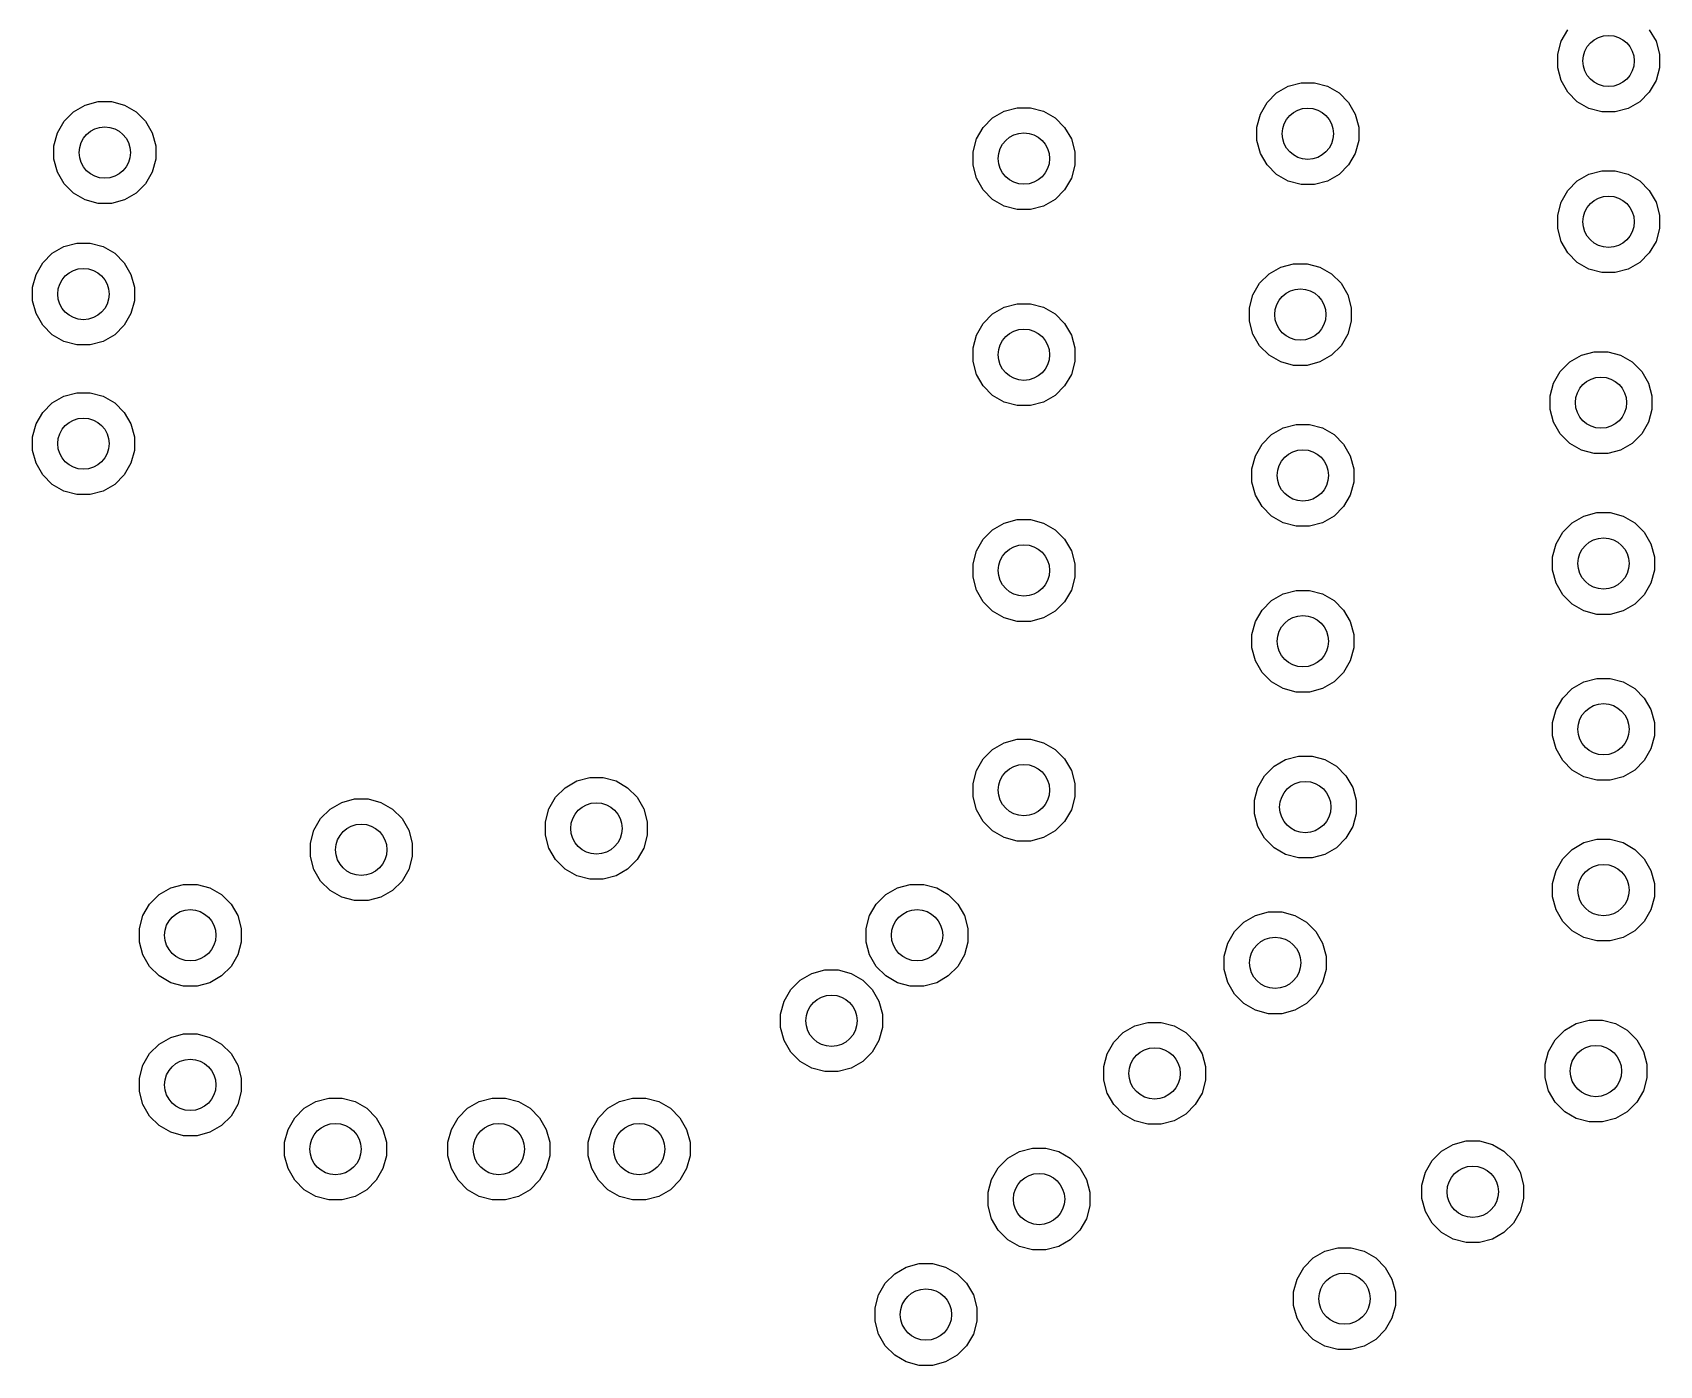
# Model space of a CAD drawing. Header units: inches. Extents: x 5.8 to 17.9, y -6.4 to -1.3.
# Drawn here: x 14.5686 to 14.9492, y -5.8089 to -5.4971 of the extents above; entities that cross this region are included whole.
import ezdxf

# ---------------------------------------------------------------- set-up
doc = ezdxf.new("R2010")
doc.units = ezdxf.units.IN
doc.header["$MEASUREMENT"] = 0
doc.layers.add('In2.Cu', color=33, linetype='CONTINUOUS', true_color=0xce7d2c)

msp = doc.modelspace()

# ---------------------------------------------------------------- linework, layer by layer
at = {"layer": 'In2.Cu', "linetype": 'CONTINUOUS'}
for p, q in [((14.92542, -5.50217), (14.92623, -5.49914)), ((14.92623, -5.49914), (14.9278, -5.49643)), ((14.94685, -5.49643), (14.94842, -5.49914)), ((14.94842, -5.49914), (14.94923, -5.50217)), ((14.92542, -5.50531), (14.92542, -5.50217)), ((14.94923, -5.50217), (14.94923, -5.50531)), ((14.92623, -5.50834), (14.92542, -5.50531)), ((14.94923, -5.50531), (14.94842, -5.50834)), ((14.85966, -5.51122), (14.86237, -5.50965)), ((14.86237, -5.50965), (14.8654, -5.50884)), ((14.8654, -5.50884), (14.86854, -5.50884)), ((14.86854, -5.50884), (14.87156, -5.50965)), ((14.87156, -5.50965), (14.87428, -5.51122)), ((14.9278, -5.51105), (14.92623, -5.50834)), ((14.94842, -5.50834), (14.94685, -5.51105)), ((14.57824, -5.51563), (14.58096, -5.51406)), ((14.58096, -5.51406), (14.58398, -5.51325)), ((14.58398, -5.51325), (14.58712, -5.51325)), ((14.58712, -5.51325), (14.59015, -5.51406)), ((14.59015, -5.51406), (14.59286, -5.51563)), ((14.85587, -5.51615), (14.85744, -5.51344)), ((14.85744, -5.51344), (14.85966, -5.51122)), ((14.87428, -5.51122), (14.8765, -5.51344)), ((14.8765, -5.51344), (14.87806, -5.51615)), ((14.93001, -5.51327), (14.9278, -5.51105)), ((14.93273, -5.51483), (14.93001, -5.51327)), ((14.94463, -5.51327), (14.94192, -5.51483)), ((14.94685, -5.51105), (14.94463, -5.51327)), ((14.57446, -5.52056), (14.57602, -5.51785)), ((14.57602, -5.51785), (14.57824, -5.51563)), ((14.59286, -5.51563), (14.59508, -5.51785)), ((14.59508, -5.51785), (14.59665, -5.52056)), ((14.79102, -5.51926), (14.79324, -5.51705)), ((14.79324, -5.51705), (14.79596, -5.51548)), ((14.79596, -5.51548), (14.79898, -5.51467)), ((14.79898, -5.51467), (14.80212, -5.51467)), ((14.80212, -5.51467), (14.80515, -5.51548)), ((14.80515, -5.51548), (14.80786, -5.51705)), ((14.80786, -5.51705), (14.81008, -5.51926)), ((14.85506, -5.51918), (14.85587, -5.51615)), ((14.87806, -5.51615), (14.87887, -5.51918)), ((14.93576, -5.51565), (14.93273, -5.51483)), ((14.93889, -5.51565), (14.93576, -5.51565)), ((14.94192, -5.51483), (14.93889, -5.51565)), ((14.57365, -5.52359), (14.57446, -5.52056)), ((14.59665, -5.52056), (14.59746, -5.52359)), ((14.78865, -5.52501), (14.78946, -5.52198)), ((14.78946, -5.52198), (14.79102, -5.51926)), ((14.81008, -5.51926), (14.81165, -5.52198)), ((14.81165, -5.52198), (14.81246, -5.52501)), ((14.85506, -5.52232), (14.85506, -5.51918)), ((14.87887, -5.51918), (14.87887, -5.52232)), ((14.57365, -5.52672), (14.57365, -5.52359)), ((14.59746, -5.52359), (14.59746, -5.52672)), ((14.78865, -5.52814), (14.78865, -5.52501)), ((14.81246, -5.52501), (14.81246, -5.52814)), ((14.85587, -5.52534), (14.85506, -5.52232)), ((14.85744, -5.52806), (14.85587, -5.52534)), ((14.87806, -5.52534), (14.8765, -5.52806)), ((14.87887, -5.52232), (14.87806, -5.52534)), ((14.57446, -5.52975), (14.57365, -5.52672)), ((14.57602, -5.53247), (14.57446, -5.52975)), ((14.59665, -5.52975), (14.59508, -5.53247)), ((14.59746, -5.52672), (14.59665, -5.52975)), ((14.78946, -5.53117), (14.78865, -5.52814)), ((14.81246, -5.52814), (14.81165, -5.53117)), ((14.85966, -5.53027), (14.85744, -5.52806)), ((14.8765, -5.52806), (14.87428, -5.53027)), ((14.93273, -5.53024), (14.93576, -5.52943)), ((14.93576, -5.52943), (14.93889, -5.52943)), ((14.93889, -5.52943), (14.94192, -5.53024)), ((14.57824, -5.53468), (14.57602, -5.53247)), ((14.59508, -5.53247), (14.59286, -5.53468)), ((14.79102, -5.53388), (14.78946, -5.53117)), ((14.81165, -5.53117), (14.81008, -5.53388)), ((14.86237, -5.53184), (14.85966, -5.53027)), ((14.8654, -5.53265), (14.86237, -5.53184)), ((14.86854, -5.53265), (14.8654, -5.53265)), ((14.87156, -5.53184), (14.86854, -5.53265)), ((14.87428, -5.53027), (14.87156, -5.53184)), ((14.9278, -5.53403), (14.93001, -5.53181)), ((14.93001, -5.53181), (14.93273, -5.53024)), ((14.94192, -5.53024), (14.94463, -5.53181)), ((14.94463, -5.53181), (14.94685, -5.53403)), ((14.58096, -5.53625), (14.57824, -5.53468)), ((14.58398, -5.53706), (14.58096, -5.53625)), ((14.58712, -5.53706), (14.58398, -5.53706)), ((14.59015, -5.53625), (14.58712, -5.53706)), ((14.59286, -5.53468), (14.59015, -5.53625)), ((14.79324, -5.5361), (14.79102, -5.53388)), ((14.79596, -5.53767), (14.79324, -5.5361)), ((14.80786, -5.5361), (14.80515, -5.53767)), ((14.81008, -5.53388), (14.80786, -5.5361)), ((14.92542, -5.53977), (14.92623, -5.53674)), ((14.92623, -5.53674), (14.9278, -5.53403)), ((14.94685, -5.53403), (14.94842, -5.53674)), ((14.94842, -5.53674), (14.94923, -5.53977)), ((14.79898, -5.53848), (14.79596, -5.53767)), ((14.80212, -5.53848), (14.79898, -5.53848)), ((14.80515, -5.53767), (14.80212, -5.53848)), ((14.92542, -5.54291), (14.92542, -5.53977)), ((14.94923, -5.53977), (14.94923, -5.54291)), ((14.92623, -5.54593), (14.92542, -5.54291)), ((14.94923, -5.54291), (14.94842, -5.54593)), ((14.57102, -5.55094), (14.57324, -5.54872)), ((14.57324, -5.54872), (14.57596, -5.54715)), ((14.57596, -5.54715), (14.57898, -5.54634)), ((14.57898, -5.54634), (14.58212, -5.54634)), ((14.58212, -5.54634), (14.58515, -5.54715)), ((14.58515, -5.54715), (14.58786, -5.54872)), ((14.58786, -5.54872), (14.59008, -5.55094)), ((14.9278, -5.54865), (14.92623, -5.54593)), ((14.93001, -5.55087), (14.9278, -5.54865)), ((14.94685, -5.54865), (14.94463, -5.55087)), ((14.94842, -5.54593), (14.94685, -5.54865)), ((14.56946, -5.55365), (14.57102, -5.55094)), ((14.59008, -5.55094), (14.59164, -5.55365)), ((14.85791, -5.55352), (14.86062, -5.55196)), ((14.86062, -5.55196), (14.86365, -5.55115)), ((14.86365, -5.55115), (14.86678, -5.55115)), ((14.86678, -5.55115), (14.86981, -5.55196)), ((14.86981, -5.55196), (14.87253, -5.55352)), ((14.93273, -5.55243), (14.93001, -5.55087)), ((14.93576, -5.55324), (14.93273, -5.55243)), ((14.94192, -5.55243), (14.93889, -5.55324)), ((14.94463, -5.55087), (14.94192, -5.55243)), ((14.56865, -5.55668), (14.56946, -5.55365)), ((14.59164, -5.55365), (14.59246, -5.55668)), ((14.85412, -5.55846), (14.85569, -5.55574)), ((14.85569, -5.55574), (14.85791, -5.55352)), ((14.87253, -5.55352), (14.87474, -5.55574)), ((14.87474, -5.55574), (14.87631, -5.55846)), ((14.93889, -5.55324), (14.93576, -5.55324)), ((14.56865, -5.55982), (14.56865, -5.55668)), ((14.56946, -5.56284), (14.56865, -5.55982)), ((14.59246, -5.55982), (14.59164, -5.56284)), ((14.59246, -5.55668), (14.59246, -5.55982)), ((14.85331, -5.56148), (14.85412, -5.55846)), ((14.87631, -5.55846), (14.87712, -5.56148)), ((14.57102, -5.56556), (14.56946, -5.56284)), ((14.59164, -5.56284), (14.59008, -5.56556)), ((14.79102, -5.56513), (14.79324, -5.56291)), ((14.79324, -5.56291), (14.79596, -5.56135)), ((14.79596, -5.56135), (14.79898, -5.56054)), ((14.79898, -5.56054), (14.80212, -5.56054)), ((14.80212, -5.56054), (14.80515, -5.56135)), ((14.80515, -5.56135), (14.80786, -5.56291)), ((14.80786, -5.56291), (14.81008, -5.56513)), ((14.85331, -5.56462), (14.85331, -5.56148)), ((14.87712, -5.56148), (14.87712, -5.56462)), ((14.57324, -5.56777), (14.57102, -5.56556)), ((14.57596, -5.56934), (14.57324, -5.56777)), ((14.58786, -5.56777), (14.58515, -5.56934)), ((14.59008, -5.56556), (14.58786, -5.56777)), ((14.78865, -5.57087), (14.78946, -5.56785)), ((14.78946, -5.56785), (14.79102, -5.56513)), ((14.81008, -5.56513), (14.81165, -5.56785)), ((14.81165, -5.56785), (14.81246, -5.57087)), ((14.85412, -5.56765), (14.85331, -5.56462)), ((14.85569, -5.57036), (14.85412, -5.56765)), ((14.87631, -5.56765), (14.87474, -5.57036)), ((14.87712, -5.56462), (14.87631, -5.56765)), ((14.57898, -5.57015), (14.57596, -5.56934)), ((14.58212, -5.57015), (14.57898, -5.57015)), ((14.58515, -5.56934), (14.58212, -5.57015)), ((14.78865, -5.57401), (14.78865, -5.57087)), ((14.81246, -5.57087), (14.81246, -5.57401)), ((14.85791, -5.57258), (14.85569, -5.57036)), ((14.87474, -5.57036), (14.87253, -5.57258)), ((14.78946, -5.57704), (14.78865, -5.57401)), ((14.81246, -5.57401), (14.81165, -5.57704)), ((14.86062, -5.57414), (14.85791, -5.57258)), ((14.86365, -5.57496), (14.86062, -5.57414)), ((14.86678, -5.57496), (14.86365, -5.57496)), ((14.86981, -5.57414), (14.86678, -5.57496)), ((14.87253, -5.57258), (14.86981, -5.57414)), ((14.92602, -5.57635), (14.92824, -5.57413)), ((14.92824, -5.57413), (14.93096, -5.57257)), ((14.93096, -5.57257), (14.93398, -5.57176)), ((14.93398, -5.57176), (14.93712, -5.57176)), ((14.93712, -5.57176), (14.94015, -5.57257)), ((14.94015, -5.57257), (14.94286, -5.57413)), ((14.94286, -5.57413), (14.94508, -5.57635)), ((14.79102, -5.57975), (14.78946, -5.57704)), ((14.81165, -5.57704), (14.81008, -5.57975)), ((14.92365, -5.58209), (14.92446, -5.57907)), ((14.92446, -5.57907), (14.92602, -5.57635)), ((14.94508, -5.57635), (14.94665, -5.57907)), ((14.94665, -5.57907), (14.94746, -5.58209)), ((14.57324, -5.58372), (14.57596, -5.58215)), ((14.57596, -5.58215), (14.57898, -5.58134)), ((14.57898, -5.58134), (14.58212, -5.58134)), ((14.58212, -5.58134), (14.58515, -5.58215)), ((14.58515, -5.58215), (14.58786, -5.58372)), ((14.79324, -5.58197), (14.79102, -5.57975)), ((14.79596, -5.58353), (14.79324, -5.58197)), ((14.80786, -5.58197), (14.80515, -5.58353)), ((14.81008, -5.57975), (14.80786, -5.58197)), ((14.92365, -5.58523), (14.92365, -5.58209)), ((14.94746, -5.58209), (14.94746, -5.58523)), ((14.56946, -5.58865), (14.57102, -5.58594)), ((14.57102, -5.58594), (14.57324, -5.58372)), ((14.58786, -5.58372), (14.59008, -5.58594)), ((14.59008, -5.58594), (14.59164, -5.58865)), ((14.79898, -5.58435), (14.79596, -5.58353)), ((14.80212, -5.58435), (14.79898, -5.58435)), ((14.80515, -5.58353), (14.80212, -5.58435)), ((14.92446, -5.58826), (14.92365, -5.58523)), ((14.94746, -5.58523), (14.94665, -5.58826)), ((14.56865, -5.59168), (14.56946, -5.58865)), ((14.59164, -5.58865), (14.59246, -5.59168)), ((14.8585, -5.59114), (14.86121, -5.58958)), ((14.86121, -5.58958), (14.86424, -5.58876)), ((14.86424, -5.58876), (14.86737, -5.58876)), ((14.86737, -5.58876), (14.8704, -5.58958)), ((14.8704, -5.58958), (14.87312, -5.59114)), ((14.92602, -5.59097), (14.92446, -5.58826)), ((14.94665, -5.58826), (14.94508, -5.59097)), ((14.56865, -5.59482), (14.56865, -5.59168)), ((14.59246, -5.59168), (14.59246, -5.59482)), ((14.85471, -5.59607), (14.85628, -5.59336)), ((14.85628, -5.59336), (14.8585, -5.59114)), ((14.87312, -5.59114), (14.87533, -5.59336)), ((14.87533, -5.59336), (14.8769, -5.59607)), ((14.92824, -5.59319), (14.92602, -5.59097)), ((14.93096, -5.59476), (14.92824, -5.59319)), ((14.94286, -5.59319), (14.94015, -5.59476)), ((14.94508, -5.59097), (14.94286, -5.59319)), ((14.56946, -5.59784), (14.56865, -5.59482)), ((14.57102, -5.60056), (14.56946, -5.59784)), ((14.59164, -5.59784), (14.59008, -5.60056)), ((14.59246, -5.59482), (14.59164, -5.59784)), ((14.8539, -5.5991), (14.85471, -5.59607)), ((14.8769, -5.59607), (14.87771, -5.5991)), ((14.93398, -5.59557), (14.93096, -5.59476)), ((14.93712, -5.59557), (14.93398, -5.59557)), ((14.94015, -5.59476), (14.93712, -5.59557)), ((14.57324, -5.60277), (14.57102, -5.60056)), ((14.59008, -5.60056), (14.58786, -5.60277)), ((14.8539, -5.60224), (14.8539, -5.5991)), ((14.87771, -5.5991), (14.87771, -5.60224)), ((14.57596, -5.60434), (14.57324, -5.60277)), ((14.57898, -5.60515), (14.57596, -5.60434)), ((14.58212, -5.60515), (14.57898, -5.60515)), ((14.58515, -5.60434), (14.58212, -5.60515)), ((14.58786, -5.60277), (14.58515, -5.60434)), ((14.85471, -5.60526), (14.8539, -5.60224)), ((14.85628, -5.60798), (14.85471, -5.60526)), ((14.8769, -5.60526), (14.87533, -5.60798)), ((14.87771, -5.60224), (14.8769, -5.60526)), ((14.8585, -5.6102), (14.85628, -5.60798)), ((14.87533, -5.60798), (14.87312, -5.6102)), ((14.93155, -5.61019), (14.93457, -5.60937)), ((14.93457, -5.60937), (14.93771, -5.60937)), ((14.93771, -5.60937), (14.94074, -5.61019)), ((14.79102, -5.6156), (14.79324, -5.61339)), ((14.79324, -5.61339), (14.79596, -5.61182)), ((14.79596, -5.61182), (14.79898, -5.61101)), ((14.79898, -5.61101), (14.80212, -5.61101)), ((14.80212, -5.61101), (14.80515, -5.61182)), ((14.80515, -5.61182), (14.80786, -5.61339)), ((14.80786, -5.61339), (14.81008, -5.6156)), ((14.86121, -5.61176), (14.8585, -5.6102)), ((14.86424, -5.61257), (14.86121, -5.61176)), ((14.86737, -5.61257), (14.86424, -5.61257)), ((14.8704, -5.61176), (14.86737, -5.61257)), ((14.87312, -5.6102), (14.8704, -5.61176)), ((14.92662, -5.61397), (14.92883, -5.61175)), ((14.92883, -5.61175), (14.93155, -5.61019)), ((14.94074, -5.61019), (14.94345, -5.61175)), ((14.94345, -5.61175), (14.94567, -5.61397)), ((14.78946, -5.61832), (14.79102, -5.6156)), ((14.81008, -5.6156), (14.81165, -5.61832)), ((14.92424, -5.61971), (14.92505, -5.61668)), ((14.92505, -5.61668), (14.92662, -5.61397)), ((14.94567, -5.61397), (14.94724, -5.61668)), ((14.94724, -5.61668), (14.94805, -5.61971)), ((14.78865, -5.62135), (14.78946, -5.61832)), ((14.81165, -5.61832), (14.81246, -5.62135)), ((14.92424, -5.62285), (14.92424, -5.61971)), ((14.94805, -5.61971), (14.94805, -5.62285)), ((14.78865, -5.62448), (14.78865, -5.62135)), ((14.78946, -5.62751), (14.78865, -5.62448)), ((14.81246, -5.62448), (14.81165, -5.62751)), ((14.81246, -5.62135), (14.81246, -5.62448)), ((14.92505, -5.62587), (14.92424, -5.62285)), ((14.94805, -5.62285), (14.94724, -5.62587)), ((14.79102, -5.63022), (14.78946, -5.62751)), ((14.81165, -5.62751), (14.81008, -5.63022)), ((14.8585, -5.62994), (14.86121, -5.62837)), ((14.86121, -5.62837), (14.86424, -5.62756)), ((14.86424, -5.62756), (14.86737, -5.62756)), ((14.86737, -5.62756), (14.8704, -5.62837)), ((14.8704, -5.62837), (14.87312, -5.62994)), ((14.92662, -5.62859), (14.92505, -5.62587)), ((14.92883, -5.63081), (14.92662, -5.62859)), ((14.94567, -5.62859), (14.94345, -5.63081)), ((14.94724, -5.62587), (14.94567, -5.62859)), ((14.79324, -5.63244), (14.79102, -5.63022)), ((14.79596, -5.63401), (14.79324, -5.63244)), ((14.80786, -5.63244), (14.80515, -5.63401)), ((14.81008, -5.63022), (14.80786, -5.63244)), ((14.85471, -5.63487), (14.85628, -5.63216)), ((14.85628, -5.63216), (14.8585, -5.62994)), ((14.87312, -5.62994), (14.87533, -5.63216)), ((14.87533, -5.63216), (14.8769, -5.63487)), ((14.93155, -5.63237), (14.92883, -5.63081)), ((14.93457, -5.63318), (14.93155, -5.63237)), ((14.94074, -5.63237), (14.93771, -5.63318)), ((14.94345, -5.63081), (14.94074, -5.63237)), ((14.79898, -5.63482), (14.79596, -5.63401)), ((14.80212, -5.63482), (14.79898, -5.63482)), ((14.80515, -5.63401), (14.80212, -5.63482)), ((14.8539, -5.6379), (14.85471, -5.63487)), ((14.8769, -5.63487), (14.87771, -5.6379)), ((14.93771, -5.63318), (14.93457, -5.63318)), ((14.8539, -5.64104), (14.8539, -5.6379)), ((14.87771, -5.6379), (14.87771, -5.64104)), ((14.85471, -5.64406), (14.8539, -5.64104)), ((14.87771, -5.64104), (14.8769, -5.64406)), ((14.85628, -5.64678), (14.85471, -5.64406)), ((14.8585, -5.649), (14.85628, -5.64678)), ((14.87533, -5.64678), (14.87312, -5.649)), ((14.8769, -5.64406), (14.87533, -5.64678)), ((14.86121, -5.65056), (14.8585, -5.649)), ((14.86424, -5.65137), (14.86121, -5.65056)), ((14.86737, -5.65137), (14.86424, -5.65137)), ((14.8704, -5.65056), (14.86737, -5.65137)), ((14.87312, -5.649), (14.8704, -5.65056)), ((14.92662, -5.65275), (14.92883, -5.65053)), ((14.92883, -5.65053), (14.93155, -5.64897)), ((14.93155, -5.64897), (14.93457, -5.64815)), ((14.93457, -5.64815), (14.93771, -5.64815)), ((14.93771, -5.64815), (14.94074, -5.64897)), ((14.94074, -5.64897), (14.94345, -5.65053)), ((14.94345, -5.65053), (14.94567, -5.65275)), ((14.92505, -5.65546), (14.92662, -5.65275)), ((14.94567, -5.65275), (14.94724, -5.65546)), ((14.92424, -5.65849), (14.92505, -5.65546)), ((14.92424, -5.66163), (14.92424, -5.65849)), ((14.94724, -5.65546), (14.94805, -5.65849)), ((14.94805, -5.65849), (14.94805, -5.66163)), ((14.79596, -5.6632), (14.79898, -5.66239)), ((14.79898, -5.66239), (14.80212, -5.66239)), ((14.80212, -5.66239), (14.80515, -5.6632)), ((14.92505, -5.66465), (14.92424, -5.66163)), ((14.94805, -5.66163), (14.94724, -5.66465)), ((14.79102, -5.66698), (14.79324, -5.66476)), ((14.79324, -5.66476), (14.79596, -5.6632)), ((14.80515, -5.6632), (14.80786, -5.66476)), ((14.80786, -5.66476), (14.81008, -5.66698)), ((14.86178, -5.66715), (14.86481, -5.66634)), ((14.86481, -5.66634), (14.86795, -5.66634)), ((14.86795, -5.66634), (14.87097, -5.66715)), ((14.92662, -5.66737), (14.92505, -5.66465)), ((14.94724, -5.66465), (14.94567, -5.66737)), ((14.78865, -5.67272), (14.78946, -5.6697)), ((14.78946, -5.6697), (14.79102, -5.66698)), ((14.81008, -5.66698), (14.81165, -5.6697)), ((14.81165, -5.6697), (14.81246, -5.67272)), ((14.85685, -5.67094), (14.85907, -5.66872)), ((14.85907, -5.66872), (14.86178, -5.66715)), ((14.87097, -5.66715), (14.87369, -5.66872)), ((14.87369, -5.66872), (14.8759, -5.67094)), ((14.92883, -5.66959), (14.92662, -5.66737)), ((14.93155, -5.67115), (14.92883, -5.66959)), ((14.94345, -5.66959), (14.94074, -5.67115)), ((14.94567, -5.66737), (14.94345, -5.66959)), ((14.69102, -5.67594), (14.69324, -5.67372)), ((14.69324, -5.67372), (14.69596, -5.67215)), ((14.69596, -5.67215), (14.69898, -5.67134)), ((14.69898, -5.67134), (14.70212, -5.67134)), ((14.70212, -5.67134), (14.70515, -5.67215)), ((14.70515, -5.67215), (14.70786, -5.67372)), ((14.70786, -5.67372), (14.71008, -5.67594)), ((14.78865, -5.67586), (14.78865, -5.67272)), ((14.81246, -5.67272), (14.81246, -5.67586)), ((14.85447, -5.67668), (14.85528, -5.67365)), ((14.85528, -5.67365), (14.85685, -5.67094)), ((14.8759, -5.67094), (14.87747, -5.67365)), ((14.87747, -5.67365), (14.87828, -5.67668)), ((14.93457, -5.67196), (14.93155, -5.67115)), ((14.93771, -5.67196), (14.93457, -5.67196)), ((14.94074, -5.67115), (14.93771, -5.67196)), ((14.63824, -5.67872), (14.64096, -5.67715)), ((14.64096, -5.67715), (14.64398, -5.67634)), ((14.64398, -5.67634), (14.64712, -5.67634)), ((14.64712, -5.67634), (14.65015, -5.67715)), ((14.65015, -5.67715), (14.65286, -5.67872)), ((14.68946, -5.67865), (14.69102, -5.67594)), ((14.71008, -5.67594), (14.71164, -5.67865)), ((14.78946, -5.67889), (14.78865, -5.67586)), ((14.81246, -5.67586), (14.81165, -5.67889)), ((14.85447, -5.67982), (14.85447, -5.67668)), ((14.87828, -5.67668), (14.87828, -5.67982)), ((14.63446, -5.68365), (14.63602, -5.68094)), ((14.63602, -5.68094), (14.63824, -5.67872)), ((14.65286, -5.67872), (14.65508, -5.68094)), ((14.65508, -5.68094), (14.65664, -5.68365)), ((14.68865, -5.68168), (14.68946, -5.67865)), ((14.68865, -5.68482), (14.68865, -5.68168)), ((14.71164, -5.67865), (14.71246, -5.68168)), ((14.71246, -5.68168), (14.71246, -5.68482)), ((14.79102, -5.6816), (14.78946, -5.67889)), ((14.79324, -5.68382), (14.79102, -5.6816)), ((14.81008, -5.6816), (14.80786, -5.68382)), ((14.81165, -5.67889), (14.81008, -5.6816)), ((14.85528, -5.68284), (14.85447, -5.67982)), ((14.87828, -5.67982), (14.87747, -5.68284)), ((14.63365, -5.68668), (14.63446, -5.68365)), ((14.65664, -5.68365), (14.65746, -5.68668)), ((14.68946, -5.68784), (14.68865, -5.68482)), ((14.71246, -5.68482), (14.71164, -5.68784)), ((14.79596, -5.68539), (14.79324, -5.68382)), ((14.79898, -5.6862), (14.79596, -5.68539)), ((14.80515, -5.68539), (14.80212, -5.6862)), ((14.80786, -5.68382), (14.80515, -5.68539)), ((14.85685, -5.68556), (14.85528, -5.68284)), ((14.85907, -5.68777), (14.85685, -5.68556)), ((14.8759, -5.68556), (14.87369, -5.68777)), ((14.87747, -5.68284), (14.8759, -5.68556)), ((14.93155, -5.68658), (14.93457, -5.68577)), ((14.93457, -5.68577), (14.93771, -5.68577)), ((14.93771, -5.68577), (14.94074, -5.68658)), ((14.63365, -5.68982), (14.63365, -5.68668)), ((14.65746, -5.68668), (14.65746, -5.68982)), ((14.69102, -5.69056), (14.68946, -5.68784)), ((14.71164, -5.68784), (14.71008, -5.69056)), ((14.80212, -5.6862), (14.79898, -5.6862)), ((14.86178, -5.68934), (14.85907, -5.68777)), ((14.86481, -5.69015), (14.86178, -5.68934)), ((14.87097, -5.68934), (14.86795, -5.69015)), ((14.87369, -5.68777), (14.87097, -5.68934)), ((14.92662, -5.69037), (14.92883, -5.68815)), ((14.92883, -5.68815), (14.93155, -5.68658)), ((14.94074, -5.68658), (14.94345, -5.68815)), ((14.94345, -5.68815), (14.94567, -5.69037)), ((14.63446, -5.69284), (14.63365, -5.68982)), ((14.63602, -5.69556), (14.63446, -5.69284)), ((14.65664, -5.69284), (14.65508, -5.69556)), ((14.65746, -5.68982), (14.65664, -5.69284)), ((14.69324, -5.69277), (14.69102, -5.69056)), ((14.69596, -5.69434), (14.69324, -5.69277)), ((14.70786, -5.69277), (14.70515, -5.69434)), ((14.71008, -5.69056), (14.70786, -5.69277)), ((14.86795, -5.69015), (14.86481, -5.69015)), ((14.92424, -5.69611), (14.92505, -5.69308)), ((14.92505, -5.69308), (14.92662, -5.69037)), ((14.94567, -5.69037), (14.94724, -5.69308)), ((14.94724, -5.69308), (14.94805, -5.69611)), ((14.59824, -5.69872), (14.60096, -5.69715)), ((14.60096, -5.69715), (14.60398, -5.69634)), ((14.60398, -5.69634), (14.60712, -5.69634)), ((14.60712, -5.69634), (14.61015, -5.69715)), ((14.61015, -5.69715), (14.61286, -5.69872)), ((14.63824, -5.69777), (14.63602, -5.69556)), ((14.65508, -5.69556), (14.65286, -5.69777)), ((14.69898, -5.69515), (14.69596, -5.69434)), ((14.70212, -5.69515), (14.69898, -5.69515)), ((14.70515, -5.69434), (14.70212, -5.69515)), ((14.76824, -5.69872), (14.77096, -5.69715)), ((14.77096, -5.69715), (14.77398, -5.69634)), ((14.77398, -5.69634), (14.77712, -5.69634)), ((14.77712, -5.69634), (14.78015, -5.69715)), ((14.78015, -5.69715), (14.78286, -5.69872)), ((14.92424, -5.69924), (14.92424, -5.69611)), ((14.94805, -5.69611), (14.94805, -5.69924)), ((14.59446, -5.70365), (14.59602, -5.70094)), ((14.59602, -5.70094), (14.59824, -5.69872)), ((14.61286, -5.69872), (14.61508, -5.70094)), ((14.61508, -5.70094), (14.61665, -5.70365)), ((14.64096, -5.69934), (14.63824, -5.69777)), ((14.64398, -5.70015), (14.64096, -5.69934)), ((14.64712, -5.70015), (14.64398, -5.70015)), ((14.65015, -5.69934), (14.64712, -5.70015)), ((14.65286, -5.69777), (14.65015, -5.69934)), ((14.76446, -5.70365), (14.76602, -5.70094)), ((14.76602, -5.70094), (14.76824, -5.69872)), ((14.78286, -5.69872), (14.78508, -5.70094)), ((14.78508, -5.70094), (14.78665, -5.70365)), ((14.92505, -5.70227), (14.92424, -5.69924)), ((14.94805, -5.69924), (14.94724, -5.70227)), ((14.59365, -5.70668), (14.59446, -5.70365)), ((14.61665, -5.70365), (14.61746, -5.70668)), ((14.76365, -5.70668), (14.76446, -5.70365)), ((14.78665, -5.70365), (14.78746, -5.70668)), ((14.85202, -5.70516), (14.85474, -5.70359)), ((14.85474, -5.70359), (14.85776, -5.70278)), ((14.85776, -5.70278), (14.8609, -5.70278)), ((14.8609, -5.70278), (14.86393, -5.70359)), ((14.86393, -5.70359), (14.86664, -5.70516)), ((14.92662, -5.70499), (14.92505, -5.70227)), ((14.94724, -5.70227), (14.94567, -5.70499)), ((14.59365, -5.70982), (14.59365, -5.70668)), ((14.61746, -5.70668), (14.61746, -5.70982)), ((14.76365, -5.70982), (14.76365, -5.70668)), ((14.78746, -5.70668), (14.78746, -5.70982)), ((14.84824, -5.71009), (14.8498, -5.70738)), ((14.8498, -5.70738), (14.85202, -5.70516)), ((14.86664, -5.70516), (14.86886, -5.70738)), ((14.86886, -5.70738), (14.87042, -5.71009)), ((14.92883, -5.7072), (14.92662, -5.70499)), ((14.93155, -5.70877), (14.92883, -5.7072)), ((14.94345, -5.7072), (14.94074, -5.70877)), ((14.94567, -5.70499), (14.94345, -5.7072)), ((14.59446, -5.71284), (14.59365, -5.70982)), ((14.61746, -5.70982), (14.61665, -5.71284)), ((14.76446, -5.71284), (14.76365, -5.70982)), ((14.78746, -5.70982), (14.78665, -5.71284)), ((14.84743, -5.71312), (14.84824, -5.71009)), ((14.87042, -5.71009), (14.87124, -5.71312)), ((14.93457, -5.70958), (14.93155, -5.70877)), ((14.93771, -5.70958), (14.93457, -5.70958)), ((14.94074, -5.70877), (14.93771, -5.70958)), ((14.59602, -5.71556), (14.59446, -5.71284)), ((14.59824, -5.71777), (14.59602, -5.71556)), ((14.61508, -5.71556), (14.61286, -5.71777)), ((14.61665, -5.71284), (14.61508, -5.71556)), ((14.76602, -5.71556), (14.76446, -5.71284)), ((14.76824, -5.71777), (14.76602, -5.71556)), ((14.78508, -5.71556), (14.78286, -5.71777)), ((14.78665, -5.71284), (14.78508, -5.71556)), ((14.84743, -5.71625), (14.84743, -5.71312)), ((14.84824, -5.71928), (14.84743, -5.71625)), ((14.87124, -5.71625), (14.87042, -5.71928)), ((14.87124, -5.71312), (14.87124, -5.71625)), ((14.60096, -5.71934), (14.59824, -5.71777)), ((14.60398, -5.72015), (14.60096, -5.71934)), ((14.61015, -5.71934), (14.60712, -5.72015)), ((14.61286, -5.71777), (14.61015, -5.71934)), ((14.74602, -5.72094), (14.74824, -5.71872)), ((14.74824, -5.71872), (14.75096, -5.71715)), ((14.75096, -5.71715), (14.75398, -5.71634)), ((14.75398, -5.71634), (14.75712, -5.71634)), ((14.75712, -5.71634), (14.76015, -5.71715)), ((14.76015, -5.71715), (14.76286, -5.71872)), ((14.76286, -5.71872), (14.76508, -5.72094)), ((14.77096, -5.71934), (14.76824, -5.71777)), ((14.77398, -5.72015), (14.77096, -5.71934)), ((14.78015, -5.71934), (14.77712, -5.72015)), ((14.78286, -5.71777), (14.78015, -5.71934)), ((14.8498, -5.72199), (14.84824, -5.71928)), ((14.87042, -5.71928), (14.86886, -5.72199)), ((14.60712, -5.72015), (14.60398, -5.72015)), ((14.74365, -5.72668), (14.74446, -5.72365)), ((14.74446, -5.72365), (14.74602, -5.72094)), ((14.76508, -5.72094), (14.76665, -5.72365)), ((14.76665, -5.72365), (14.76746, -5.72668)), ((14.77712, -5.72015), (14.77398, -5.72015)), ((14.85202, -5.72421), (14.8498, -5.72199)), ((14.86886, -5.72199), (14.86664, -5.72421)), ((14.74365, -5.72982), (14.74365, -5.72668)), ((14.76746, -5.72668), (14.76746, -5.72982)), ((14.85474, -5.72578), (14.85202, -5.72421)), ((14.85776, -5.72659), (14.85474, -5.72578)), ((14.8609, -5.72659), (14.85776, -5.72659)), ((14.86393, -5.72578), (14.8609, -5.72659)), ((14.86664, -5.72421), (14.86393, -5.72578)), ((14.60096, -5.73215), (14.60398, -5.73134)), ((14.60398, -5.73134), (14.60712, -5.73134)), ((14.60712, -5.73134), (14.61015, -5.73215)), ((14.74446, -5.73284), (14.74365, -5.72982)), ((14.76746, -5.72982), (14.76665, -5.73284)), ((14.8216, -5.73324), (14.82381, -5.73102)), ((14.82381, -5.73102), (14.82653, -5.72946)), ((14.82653, -5.72946), (14.82955, -5.72865)), ((14.82955, -5.72865), (14.83269, -5.72865)), ((14.83269, -5.72865), (14.83572, -5.72946)), ((14.83572, -5.72946), (14.83843, -5.73102)), ((14.83843, -5.73102), (14.84065, -5.73324)), ((14.92484, -5.73269), (14.92706, -5.73047)), ((14.92706, -5.73047), (14.92977, -5.72891)), ((14.92977, -5.72891), (14.9328, -5.72809)), ((14.9328, -5.72809), (14.93594, -5.72809)), ((14.93594, -5.72809), (14.93897, -5.72891)), ((14.93897, -5.72891), (14.94168, -5.73047)), ((14.94168, -5.73047), (14.9439, -5.73269)), ((14.59602, -5.73594), (14.59824, -5.73372)), ((14.59824, -5.73372), (14.60096, -5.73215)), ((14.61015, -5.73215), (14.61286, -5.73372)), ((14.61286, -5.73372), (14.61508, -5.73594)), ((14.74602, -5.73556), (14.74446, -5.73284)), ((14.76665, -5.73284), (14.76508, -5.73556)), ((14.82003, -5.73596), (14.8216, -5.73324)), ((14.84065, -5.73324), (14.84222, -5.73596)), ((14.92328, -5.7354), (14.92484, -5.73269)), ((14.9439, -5.73269), (14.94546, -5.7354)), ((14.59365, -5.74168), (14.59446, -5.73865)), ((14.59446, -5.73865), (14.59602, -5.73594)), ((14.61508, -5.73594), (14.61665, -5.73865)), ((14.61665, -5.73865), (14.61746, -5.74168)), ((14.74824, -5.73777), (14.74602, -5.73556)), ((14.75096, -5.73934), (14.74824, -5.73777)), ((14.76286, -5.73777), (14.76015, -5.73934)), ((14.76508, -5.73556), (14.76286, -5.73777)), ((14.81922, -5.73898), (14.82003, -5.73596)), ((14.81922, -5.74212), (14.81922, -5.73898)), ((14.84222, -5.73596), (14.84303, -5.73898)), ((14.84303, -5.73898), (14.84303, -5.74212)), ((14.92246, -5.73843), (14.92328, -5.7354)), ((14.92246, -5.74157), (14.92246, -5.73843)), ((14.94546, -5.7354), (14.94628, -5.73843)), ((14.94628, -5.73843), (14.94628, -5.74157)), ((14.59365, -5.74482), (14.59365, -5.74168)), ((14.61746, -5.74168), (14.61746, -5.74482)), ((14.75398, -5.74015), (14.75096, -5.73934)), ((14.75712, -5.74015), (14.75398, -5.74015)), ((14.76015, -5.73934), (14.75712, -5.74015)), ((14.82003, -5.74515), (14.81922, -5.74212)), ((14.84303, -5.74212), (14.84222, -5.74515)), ((14.92328, -5.7446), (14.92246, -5.74157)), ((14.94628, -5.74157), (14.94546, -5.7446)), ((14.59446, -5.74784), (14.59365, -5.74482)), ((14.61746, -5.74482), (14.61665, -5.74784)), ((14.63491, -5.74715), (14.63794, -5.74634)), ((14.63794, -5.74634), (14.64108, -5.74634)), ((14.64108, -5.74634), (14.6441, -5.74715)), ((14.67312, -5.74715), (14.67615, -5.74634)), ((14.67615, -5.74634), (14.67928, -5.74634)), ((14.67928, -5.74634), (14.68231, -5.74715)), ((14.70596, -5.74715), (14.70898, -5.74634)), ((14.70898, -5.74634), (14.71212, -5.74634)), ((14.71212, -5.74634), (14.71515, -5.74715)), ((14.8216, -5.74786), (14.82003, -5.74515)), ((14.84222, -5.74515), (14.84065, -5.74786)), ((14.92484, -5.74731), (14.92328, -5.7446)), ((14.94546, -5.7446), (14.9439, -5.74731)), ((14.59602, -5.75056), (14.59446, -5.74784)), ((14.59824, -5.75277), (14.59602, -5.75056)), ((14.61508, -5.75056), (14.61286, -5.75277)), ((14.61665, -5.74784), (14.61508, -5.75056)), ((14.62998, -5.75094), (14.6322, -5.74872)), ((14.6322, -5.74872), (14.63491, -5.74715)), ((14.6441, -5.74715), (14.64682, -5.74872)), ((14.64682, -5.74872), (14.64903, -5.75094)), ((14.66819, -5.75094), (14.67041, -5.74872)), ((14.67041, -5.74872), (14.67312, -5.74715)), ((14.68231, -5.74715), (14.68503, -5.74872)), ((14.68503, -5.74872), (14.68724, -5.75094)), ((14.70102, -5.75094), (14.70324, -5.74872)), ((14.70324, -5.74872), (14.70596, -5.74715)), ((14.71515, -5.74715), (14.71786, -5.74872)), ((14.71786, -5.74872), (14.72008, -5.75094)), ((14.82381, -5.75008), (14.8216, -5.74786)), ((14.82653, -5.75164), (14.82381, -5.75008)), ((14.83843, -5.75008), (14.83572, -5.75164)), ((14.84065, -5.74786), (14.83843, -5.75008)), ((14.92706, -5.74953), (14.92484, -5.74731)), ((14.92977, -5.75109), (14.92706, -5.74953)), ((14.94168, -5.74953), (14.93897, -5.75109)), ((14.9439, -5.74731), (14.94168, -5.74953)), ((14.60096, -5.75434), (14.59824, -5.75277)), ((14.60398, -5.75515), (14.60096, -5.75434)), ((14.61015, -5.75434), (14.60712, -5.75515)), ((14.61286, -5.75277), (14.61015, -5.75434)), ((14.6276, -5.75668), (14.62841, -5.75365)), ((14.62841, -5.75365), (14.62998, -5.75094)), ((14.64903, -5.75094), (14.6506, -5.75365)), ((14.6506, -5.75365), (14.65141, -5.75668)), ((14.66581, -5.75668), (14.66662, -5.75365)), ((14.66662, -5.75365), (14.66819, -5.75094)), ((14.68724, -5.75094), (14.68881, -5.75365)), ((14.68881, -5.75365), (14.68962, -5.75668)), ((14.69865, -5.75668), (14.69946, -5.75365)), ((14.69946, -5.75365), (14.70102, -5.75094)), ((14.72008, -5.75094), (14.72165, -5.75365)), ((14.72165, -5.75365), (14.72246, -5.75668)), ((14.82955, -5.75246), (14.82653, -5.75164)), ((14.83269, -5.75246), (14.82955, -5.75246)), ((14.83572, -5.75164), (14.83269, -5.75246)), ((14.9328, -5.75191), (14.92977, -5.75109)), ((14.93594, -5.75191), (14.9328, -5.75191)), ((14.93897, -5.75109), (14.93594, -5.75191)), ((14.60712, -5.75515), (14.60398, -5.75515)), ((14.6276, -5.75982), (14.6276, -5.75668)), ((14.65141, -5.75668), (14.65141, -5.75982)), ((14.66581, -5.75982), (14.66581, -5.75668)), ((14.68962, -5.75668), (14.68962, -5.75982)), ((14.69865, -5.75982), (14.69865, -5.75668)), ((14.72246, -5.75668), (14.72246, -5.75982)), ((14.7995, -5.75885), (14.80253, -5.75804)), ((14.80253, -5.75804), (14.80566, -5.75804)), ((14.80566, -5.75804), (14.80869, -5.75885)), ((14.89824, -5.75872), (14.90096, -5.75715)), ((14.90096, -5.75715), (14.90398, -5.75634)), ((14.90398, -5.75634), (14.90712, -5.75634)), ((14.90712, -5.75634), (14.91015, -5.75715)), ((14.91015, -5.75715), (14.91286, -5.75872)), ((14.62841, -5.76284), (14.6276, -5.75982)), ((14.65141, -5.75982), (14.6506, -5.76284)), ((14.66662, -5.76284), (14.66581, -5.75982)), ((14.68962, -5.75982), (14.68881, -5.76284)), ((14.69946, -5.76284), (14.69865, -5.75982)), ((14.72246, -5.75982), (14.72165, -5.76284)), ((14.79457, -5.76263), (14.79678, -5.76041)), ((14.79678, -5.76041), (14.7995, -5.75885)), ((14.80869, -5.75885), (14.8114, -5.76041)), ((14.8114, -5.76041), (14.81362, -5.76263)), ((14.89446, -5.76365), (14.89602, -5.76094)), ((14.89602, -5.76094), (14.89824, -5.75872)), ((14.91286, -5.75872), (14.91508, -5.76094)), ((14.91508, -5.76094), (14.91664, -5.76365)), ((14.62998, -5.76556), (14.62841, -5.76284)), ((14.6322, -5.76777), (14.62998, -5.76556)), ((14.64903, -5.76556), (14.64682, -5.76777)), ((14.6506, -5.76284), (14.64903, -5.76556)), ((14.66819, -5.76556), (14.66662, -5.76284)), ((14.67041, -5.76777), (14.66819, -5.76556)), ((14.68724, -5.76556), (14.68503, -5.76777)), ((14.68881, -5.76284), (14.68724, -5.76556)), ((14.70102, -5.76556), (14.69946, -5.76284)), ((14.70324, -5.76777), (14.70102, -5.76556)), ((14.72008, -5.76556), (14.71786, -5.76777)), ((14.72165, -5.76284), (14.72008, -5.76556)), ((14.79219, -5.76837), (14.793, -5.76535)), ((14.793, -5.76535), (14.79457, -5.76263)), ((14.81362, -5.76263), (14.81519, -5.76535)), ((14.81519, -5.76535), (14.816, -5.76837)), ((14.89365, -5.76668), (14.89446, -5.76365)), ((14.91664, -5.76365), (14.91746, -5.76668)), ((14.63491, -5.76934), (14.6322, -5.76777)), ((14.63794, -5.77015), (14.63491, -5.76934)), ((14.6441, -5.76934), (14.64108, -5.77015)), ((14.64682, -5.76777), (14.6441, -5.76934)), ((14.67312, -5.76934), (14.67041, -5.76777)), ((14.67615, -5.77015), (14.67312, -5.76934)), ((14.68231, -5.76934), (14.67928, -5.77015)), ((14.68503, -5.76777), (14.68231, -5.76934)), ((14.70596, -5.76934), (14.70324, -5.76777)), ((14.70898, -5.77015), (14.70596, -5.76934)), ((14.71515, -5.76934), (14.71212, -5.77015)), ((14.71786, -5.76777), (14.71515, -5.76934)), ((14.79219, -5.77151), (14.79219, -5.76837)), ((14.816, -5.76837), (14.816, -5.77151)), ((14.89365, -5.76982), (14.89365, -5.76668)), ((14.91746, -5.76668), (14.91746, -5.76982)), ((14.64108, -5.77015), (14.63794, -5.77015)), ((14.67928, -5.77015), (14.67615, -5.77015)), ((14.71212, -5.77015), (14.70898, -5.77015)), ((14.793, -5.77454), (14.79219, -5.77151)), ((14.816, -5.77151), (14.81519, -5.77454)), ((14.89446, -5.77284), (14.89365, -5.76982)), ((14.89602, -5.77556), (14.89446, -5.77284)), ((14.91664, -5.77284), (14.91508, -5.77556)), ((14.91746, -5.76982), (14.91664, -5.77284)), ((14.79457, -5.77725), (14.793, -5.77454)), ((14.81519, -5.77454), (14.81362, -5.77725)), ((14.89824, -5.77777), (14.89602, -5.77556)), ((14.91508, -5.77556), (14.91286, -5.77777)), ((14.79678, -5.77947), (14.79457, -5.77725)), ((14.7995, -5.78103), (14.79678, -5.77947)), ((14.80253, -5.78185), (14.7995, -5.78103)), ((14.80869, -5.78103), (14.80566, -5.78185)), ((14.8114, -5.77947), (14.80869, -5.78103)), ((14.81362, -5.77725), (14.8114, -5.77947)), ((14.90096, -5.77934), (14.89824, -5.77777)), ((14.90398, -5.78015), (14.90096, -5.77934)), ((14.90712, -5.78015), (14.90398, -5.78015)), ((14.91015, -5.77934), (14.90712, -5.78015)), ((14.91286, -5.77777), (14.91015, -5.77934)), ((14.80566, -5.78185), (14.80253, -5.78185)), ((14.86602, -5.78594), (14.86824, -5.78372)), ((14.86824, -5.78372), (14.87096, -5.78215)), ((14.87096, -5.78215), (14.87398, -5.78134)), ((14.87398, -5.78134), (14.87712, -5.78134)), ((14.87712, -5.78134), (14.88015, -5.78215)), ((14.88015, -5.78215), (14.88286, -5.78372)), ((14.88286, -5.78372), (14.88508, -5.78594)), ((14.76811, -5.78966), (14.77033, -5.78744)), ((14.77033, -5.78744), (14.77304, -5.78587)), ((14.77304, -5.78587), (14.77607, -5.78506)), ((14.77607, -5.78506), (14.77921, -5.78506)), ((14.77921, -5.78506), (14.78223, -5.78587)), ((14.78223, -5.78587), (14.78495, -5.78744)), ((14.78495, -5.78744), (14.78716, -5.78966)), ((14.86446, -5.78865), (14.86602, -5.78594)), ((14.88508, -5.78594), (14.88664, -5.78865)), ((14.76573, -5.7954), (14.76654, -5.79237)), ((14.76654, -5.79237), (14.76811, -5.78966)), ((14.78716, -5.78966), (14.78873, -5.79237)), ((14.78873, -5.79237), (14.78954, -5.7954)), ((14.86365, -5.79168), (14.86446, -5.78865)), ((14.86365, -5.79482), (14.86365, -5.79168)), ((14.88664, -5.78865), (14.88746, -5.79168)), ((14.88746, -5.79168), (14.88746, -5.79482)), ((14.76573, -5.79854), (14.76573, -5.7954)), ((14.78954, -5.7954), (14.78954, -5.79854)), ((14.86446, -5.79784), (14.86365, -5.79482)), ((14.88746, -5.79482), (14.88664, -5.79784)), ((14.76654, -5.80156), (14.76573, -5.79854)), ((14.78954, -5.79854), (14.78873, -5.80156)), ((14.86602, -5.80056), (14.86446, -5.79784)), ((14.88664, -5.79784), (14.88508, -5.80056)), ((14.76811, -5.80428), (14.76654, -5.80156)), ((14.78873, -5.80156), (14.78716, -5.80428)), ((14.86824, -5.80277), (14.86602, -5.80056)), ((14.87096, -5.80434), (14.86824, -5.80277)), ((14.88286, -5.80277), (14.88015, -5.80434)), ((14.88508, -5.80056), (14.88286, -5.80277)), ((14.77033, -5.80649), (14.76811, -5.80428)), ((14.77304, -5.80806), (14.77033, -5.80649)), ((14.78495, -5.80649), (14.78223, -5.80806)), ((14.78716, -5.80428), (14.78495, -5.80649)), ((14.87398, -5.80515), (14.87096, -5.80434)), ((14.87712, -5.80515), (14.87398, -5.80515)), ((14.88015, -5.80434), (14.87712, -5.80515)), ((14.77607, -5.80887), (14.77304, -5.80806)), ((14.77921, -5.80887), (14.77607, -5.80887)), ((14.78223, -5.80806), (14.77921, -5.80887))]:
    msp.add_line(p, q, dxfattribs=at)
at = {"layer": 'In2.Cu'}
for centre in [(14.93732, -5.50374), (14.86697, -5.52075), (14.58555, -5.52516), (14.80055, -5.52657), (14.93732, -5.54134), (14.58055, -5.55825), (14.86522, -5.56305), (14.80055, -5.57244), (14.93555, -5.58366), (14.58055, -5.59325), (14.86581, -5.60067), (14.80055, -5.62291), (14.93614, -5.62128), (14.86581, -5.63947), (14.93614, -5.66006), (14.80055, -5.67429), (14.86638, -5.67825), (14.70055, -5.68325), (14.64555, -5.68825), (14.93614, -5.69768), (14.60555, -5.70825), (14.77555, -5.70825), (14.85933, -5.71469), (14.75555, -5.72825), (14.83112, -5.74055), (14.93437, -5.74), (14.60555, -5.74325), (14.63951, -5.75825), (14.67772, -5.75825), (14.71055, -5.75825), (14.80409, -5.76994), (14.90555, -5.76825), (14.87555, -5.79325), (14.77764, -5.79697)]:
    msp.add_circle(centre, 0.006, dxfattribs=at)

doc.saveas('drawing.dxf')
